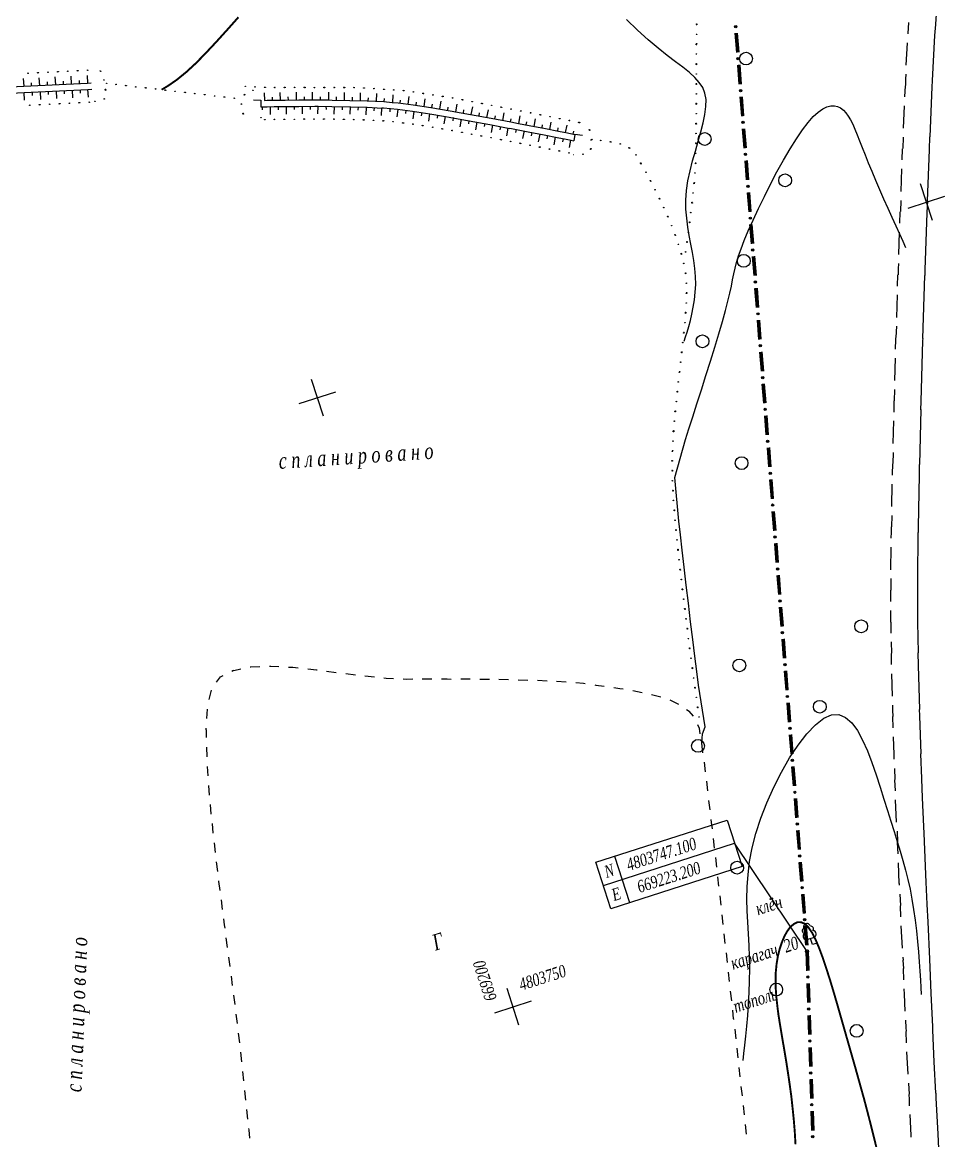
# Model space of a CAD drawing. Header units: millimetres. Extents: x 1353783 to 6492029790, y -7276956 to -512500.
# Drawn here: x 10019964 to 10034476, y -2856987 to -2839506 of the extents above; entities that cross this region are included whole.
import ezdxf

# ---------------------------------------------------------------- set-up
doc = ezdxf.new("R2010")
doc.units = ezdxf.units.MM
doc.linetypes.add('CONTI', pattern=[0])
doc.layers.get('0').update_dxf_attribs({"lineweight": 5})
for name, color, linetype in [('GOR_BUNKNOWN', 212, 'CONTI'), ('GORIZUNKNOWN', 32, 'CONTI'), ('NAD_MРАСТЕНИ', 94, 'CONTI'), ('NAD_MРЕЛЬЕФ', 7, 'CONTI'), ('PI_DTГРАНИЦЫ', 10, 'CONTI'), ('SETKR', 7, 'CONTI'), ('SIT_LГРАНИЦЫ', 10, 'CONTI'), ('SIT_LДОРОГИ', 250, 'CONTI'), ('SIT_LРЕЛЬЕФ', 7, 'CONTI'), ('USLZNРАСТЕНИ', 94, 'CONTI'), ('ZAPSKРАСТЕНИ', 94, 'CONTI'), ('ГРАНИЦЫ', 7, 'CONTI'), ('РЕЛЬЕФ', 7, 'CONTI')]:
    doc.layers.add(name, color=color, linetype=linetype)
doc.styles.add('SHRFT', font='', dxfattribs={"width": 0.75})
doc.styles.get('SHRFT').set_extended_font_data('Times New Roman Cyr', italic=True)

# ---------------------------------------------------------------- blocks, each defined once
blk = doc.blocks.new('BL_333')
at = {"color": 0}
for p, q in [((0, -3), (0, 3)), ((-3, 0), (3, 0))]:
    blk.add_line(p, q, dxfattribs=at)
blk = doc.blocks.new('BL_2004')
at = {"color": 0}
blk.add_circle((0, 0), 1, dxfattribs=at)
blk = doc.blocks.new('BL_104')
at = {"color": 0}
for p, q in [((-0.45, 1), (0.45, 1)), ((0, 0), (0, 1)), ((0.75, 0), (0, 0))]:
    blk.add_line(p, q, dxfattribs=at)
for centre, radius, start, end in [((-0.5, 1.55), 0.55, 115, 270), ((-0.47, 2.4), 0.44, 100, 235), ((0, 2.9), 0.52, 358, 185), ((0.5, 1.55), 0.55, 270, 65), ((0.47, 2.4), 0.44, 305, 80)]:
    blk.add_arc(centre, radius, start, end, dxfattribs=at)
blk = doc.blocks.new('оо')
at = {"layer": 'GOR_BUNKNOWN', "color": 9, "true_color": 0xc7c8ca, "const_width": 0.15}
for points in [[(223014.153, -3431832.081), (223014.743, -3431831.942), (223015.533, -3431831.702), (223016.403, -3431831.362), (223017.353, -3431830.922), (223018.353, -3431830.392), (223019.413, -3431829.802), (223020.503, -3431829.172), (223021.603, -3431828.522)], [(223042.073, -3431927.862), (223042.163, -3431926.572), (223042.243, -3431925.272), (223042.313, -3431923.972), (223042.363, -3431922.672), (223042.413, -3431921.382), (223042.453, -3431920.102), (223042.493, -3431918.862), (223042.533, -3431917.652), (223042.573, -3431916.482), (223042.603, -3431915.372), (223042.623, -3431914.322), (223042.623, -3431913.352), (223042.613, -3431912.452), (223042.573, -3431911.652), (223042.513, -3431910.942), (223042.413, -3431910.352), (223042.273, -3431909.882), (223042.093, -3431909.532), (223041.863, -3431909.322), (223041.593, -3431909.232), (223041.293, -3431909.272), (223040.963, -3431909.402), (223040.623, -3431909.642), (223040.283, -3431909.952), (223039.943, -3431910.352), (223039.613, -3431910.802), (223039.303, -3431911.302), (223039.023, -3431911.852), (223038.773, -3431912.432), (223038.563, -3431913.042), (223038.373, -3431913.672), (223038.213, -3431914.332), (223038.073, -3431915.022), (223037.943, -3431915.722), (223037.833, -3431916.452), (223037.723, -3431917.202), (223037.613, -3431917.962), (223037.503, -3431918.742), (223037.383, -3431919.532), (223037.253, -3431920.352), (223037.113, -3431921.182), (223036.963, -3431922.032), (223036.783, -3431922.912), (223036.593, -3431923.812), (223036.373, -3431924.752), (223036.123, -3431925.722)]]:
    blk.add_lwpolyline(points, dxfattribs=at)
at = {"layer": 'GORIZUNKNOWN', "color": 9, "true_color": 0xc7c8ca}
for points in [[(223047.033, -3431863.282), (223047.233, -3431863.002), (223047.473, -3431862.682), (223047.723, -3431862.312), (223047.993, -3431861.902), (223048.263, -3431861.452), (223048.533, -3431860.962), (223048.793, -3431860.452), (223049.033, -3431859.912), (223049.253, -3431859.342), (223049.433, -3431858.752), (223049.573, -3431858.142), (223049.683, -3431857.512), (223049.773, -3431856.872), (223049.853, -3431856.222), (223049.933, -3431855.552), (223050.033, -3431854.882), (223050.163, -3431854.192), (223050.323, -3431853.512), (223050.533, -3431852.822), (223050.813, -3431852.122), (223051.153, -3431851.432), (223051.543, -3431850.752), (223051.973, -3431850.062), (223052.413, -3431849.402), (223052.863, -3431848.742), (223053.283, -3431848.112), (223053.673, -3431847.492), (223054.003, -3431846.902), (223054.263, -3431846.352), (223054.443, -3431845.822), (223054.503, -3431845.332), (223054.473, -3431844.862), (223054.343, -3431844.392), (223054.133, -3431843.912), (223053.843, -3431843.412), (223053.493, -3431842.872), (223053.073, -3431842.282), (223052.613, -3431841.612), (223052.103, -3431840.862), (223051.563, -3431840.002), (223051.003, -3431839.032), (223050.443, -3431837.972)], [(223038.753, -3431893.622), (223038.873, -3431893.292), (223039.023, -3431892.942), (223039.373, -3431892.482), (223039.893, -3431889.222), (223040.083, -3431888.182), (223040.303, -3431886.992), (223040.553, -3431885.692), (223040.813, -3431884.312), (223041.093, -3431882.892), (223041.363, -3431881.482), (223041.633, -3431880.102), (223041.893, -3431878.792), (223042.133, -3431877.602), (223042.333, -3431876.562), (223043.093, -3431873.212), (223044.783, -3431870.632), (223045.283, -3431869.922), (223045.863, -3431869.122), (223046.493, -3431868.242), (223047.153, -3431867.322), (223047.833, -3431866.362), (223048.513, -3431865.412), (223049.173, -3431864.472), (223049.793, -3431863.572), (223050.363, -3431862.742), (223050.853, -3431861.992), (223051.253, -3431861.352), (223051.583, -3431860.792), (223051.863, -3431860.312), (223052.113, -3431859.872), (223052.343, -3431859.472), (223052.573, -3431859.072), (223052.823, -3431858.672), (223053.123, -3431858.242), (223053.473, -3431857.772), (223053.913, -3431857.222), (223054.443, -3431856.602), (223055.053, -3431855.922), (223055.733, -3431855.192), (223056.463, -3431854.432), (223057.213, -3431853.662), (223057.983, -3431852.902), (223058.753, -3431852.182), (223059.513, -3431851.502), (223060.223, -3431850.902), (223060.883, -3431850.382), (223061.483, -3431849.972), (223062.013, -3431849.662), (223062.493, -3431849.442), (223062.903, -3431849.312), (223063.263, -3431849.252), (223063.573, -3431849.272), (223063.843, -3431849.352), (223064.063, -3431849.492), (223064.253, -3431849.672), (223064.403, -3431849.902), (223064.523, -3431850.162), (223064.623, -3431850.462), (223064.703, -3431850.792), (223064.763, -3431851.172), (223064.803, -3431851.592), (223064.843, -3431852.052), (223064.883, -3431852.562), (223064.913, -3431853.122), (223064.953, -3431853.732), (223065.003, -3431854.402), (223065.053, -3431855.122), (223065.123, -3431855.882), (223065.203, -3431856.672), (223065.283, -3431857.462), (223065.373, -3431858.262), (223065.453, -3431859.032), (223065.543, -3431859.762), (223065.623, -3431860.452), (223065.693, -3431861.062), (223065.753, -3431861.602)], [(223034.233, -3431918.232), (223034.463, -3431917.722), (223034.733, -3431917.132), (223035.023, -3431916.472), (223035.333, -3431915.752), (223035.653, -3431914.972), (223035.983, -3431914.152), (223036.313, -3431913.312), (223036.623, -3431912.442), (223036.923, -3431911.552), (223037.193, -3431910.672), (223037.433, -3431909.802), (223037.663, -3431908.922), (223037.883, -3431908.052), (223038.113, -3431907.182), (223038.373, -3431906.302), (223038.683, -3431905.402), (223039.043, -3431904.502), (223039.473, -3431903.572), (223039.993, -3431902.612), (223040.613, -3431901.632), (223041.333, -3431900.622), (223042.163, -3431899.612), (223043.043, -3431898.622), (223043.983, -3431897.682), (223044.923, -3431896.822), (223045.873, -3431896.062), (223046.783, -3431895.432), (223047.633, -3431894.962), (223048.413, -3431894.682), (223049.083, -3431894.612), (223049.623, -3431894.772), (223050.053, -3431895.142), (223050.383, -3431895.702), (223050.623, -3431896.402), (223050.783, -3431897.232), (223050.883, -3431898.142), (223050.943, -3431899.122), (223050.963, -3431900.132), (223050.963, -3431901.152), (223050.953, -3431902.132), (223050.943, -3431903.072), (223050.943, -3431903.952), (223050.943, -3431904.802), (223050.933, -3431905.612), (223050.923, -3431906.402), (223050.903, -3431907.172), (223050.863, -3431907.932), (223050.813, -3431908.692), (223050.743, -3431909.472), (223050.643, -3431910.262), (223050.523, -3431911.072), (223050.383, -3431911.892), (223050.223, -3431912.722), (223050.053, -3431913.542), (223049.873, -3431914.332), (223049.693, -3431915.092), (223049.523, -3431915.812), (223049.353, -3431916.472), (223049.203, -3431917.052), (223049.073, -3431917.562)]]:
    blk.add_lwpolyline(points, dxfattribs=at)
at = {"layer": 'PI_DTГРАНИЦЫ', "color": 9, "true_color": 0xc7c8ca}
blk.add_circle((223041.593, -3431911.632), 0.125, dxfattribs=at)
blk.add_point((223041.593, -3431911.632), dxfattribs=at)
at = {"layer": 'SIT_LГРАНИЦЫ', "color": 9, "true_color": 0xc7c8ca}
for p, q in [((223058.173, -3431841.582), (223057.833, -3431843.042)), ((223058.223, -3431841.592), (223057.873, -3431843.052)), ((223058.263, -3431841.602), (223057.913, -3431843.062)), ((223058.313, -3431841.612), (223057.963, -3431843.072)), ((223058.353, -3431841.622), (223058.003, -3431843.082)), ((223057.593, -3431844.012), (223057.253, -3431845.472)), ((223057.643, -3431844.022), (223057.293, -3431845.482)), ((223057.683, -3431844.032), (223057.333, -3431845.492)), ((223057.723, -3431844.042), (223057.383, -3431845.502)), ((223057.773, -3431844.052), (223057.423, -3431845.512)), ((223057.013, -3431846.442), (223056.673, -3431847.902)), ((223057.063, -3431846.452), (223056.713, -3431847.912)), ((223057.103, -3431846.462), (223056.753, -3431847.922)), ((223057.153, -3431846.472), (223056.803, -3431847.932)), ((223057.193, -3431846.482), (223056.843, -3431847.942)), ((223056.433, -3431848.882), (223056.093, -3431850.342)), ((223056.483, -3431848.892), (223056.133, -3431850.352)), ((223056.523, -3431848.902), (223056.173, -3431850.362)), ((223056.563, -3431848.912), (223056.223, -3431850.372)), ((223056.613, -3431848.922), (223056.263, -3431850.382)), ((223055.853, -3431851.312), (223055.513, -3431852.772)), ((223055.903, -3431851.322), (223055.553, -3431852.782)), ((223055.943, -3431851.332), (223055.593, -3431852.792)), ((223055.993, -3431851.342), (223055.643, -3431852.802)), ((223056.033, -3431851.352), (223055.683, -3431852.812)), ((223055.273, -3431853.742), (223054.933, -3431855.202)), ((223055.323, -3431853.752), (223054.973, -3431855.212)), ((223055.363, -3431853.762), (223055.013, -3431855.222)), ((223055.403, -3431853.772), (223055.063, -3431855.232)), ((223055.453, -3431853.782), (223055.103, -3431855.242)), ((223054.693, -3431856.172), (223054.353, -3431857.632)), ((223054.743, -3431856.182), (223054.393, -3431857.642)), ((223054.783, -3431856.192), (223054.433, -3431857.652)), ((223054.833, -3431856.202), (223054.483, -3431857.662)), ((223054.873, -3431856.212), (223054.523, -3431857.672)), ((223054.123, -3431858.612), (223053.783, -3431860.072)), ((223054.173, -3431858.622), (223053.823, -3431860.082)), ((223054.213, -3431858.632), (223053.863, -3431860.092)), ((223054.253, -3431858.642), (223053.913, -3431860.102)), ((223054.303, -3431858.652), (223053.953, -3431860.112)), ((223053.543, -3431861.042), (223053.203, -3431862.502)), ((223053.593, -3431861.052), (223053.243, -3431862.512)), ((223053.633, -3431861.062), (223053.283, -3431862.522)), ((223053.683, -3431861.072), (223053.333, -3431862.532)), ((223053.723, -3431861.082), (223053.373, -3431862.542)), ((223052.963, -3431863.472), (223052.623, -3431864.932)), ((223053.013, -3431863.482), (223052.663, -3431864.942)), ((223053.053, -3431863.492), (223052.703, -3431864.952)), ((223053.093, -3431863.502), (223052.753, -3431864.962)), ((223053.143, -3431863.512), (223052.793, -3431864.972)), ((223052.383, -3431865.902), (223052.043, -3431867.362)), ((223052.433, -3431865.912), (223052.083, -3431867.372)), ((223052.473, -3431865.922), (223052.123, -3431867.382)), ((223052.523, -3431865.932), (223052.173, -3431867.392)), ((223052.563, -3431865.942), (223052.213, -3431867.402)), ((223051.803, -3431868.332), (223051.463, -3431869.792)), ((223051.853, -3431868.342), (223051.503, -3431869.802)), ((223051.893, -3431868.352), (223051.543, -3431869.812)), ((223051.933, -3431868.362), (223051.593, -3431869.822)), ((223051.983, -3431868.372), (223051.633, -3431869.832)), ((223051.223, -3431870.762), (223050.883, -3431872.222)), ((223051.273, -3431870.772), (223050.923, -3431872.232)), ((223051.313, -3431870.782), (223050.963, -3431872.242)), ((223051.363, -3431870.792), (223051.013, -3431872.252)), ((223051.403, -3431870.802), (223051.053, -3431872.262)), ((223050.653, -3431873.202), (223050.313, -3431874.662)), ((223050.703, -3431873.212), (223050.353, -3431874.672)), ((223050.743, -3431873.222), (223050.393, -3431874.682)), ((223050.783, -3431873.232), (223050.443, -3431874.692)), ((223050.833, -3431873.242), (223050.483, -3431874.702)), ((223050.073, -3431875.632), (223049.733, -3431877.092)), ((223050.123, -3431875.642), (223049.773, -3431877.102)), ((223050.163, -3431875.652), (223049.813, -3431877.112)), ((223050.213, -3431875.662), (223049.863, -3431877.122)), ((223050.253, -3431875.672), (223049.903, -3431877.132)), ((223049.493, -3431878.062), (223049.153, -3431879.522)), ((223049.543, -3431878.072), (223049.193, -3431879.532)), ((223049.583, -3431878.082), (223049.233, -3431879.542)), ((223049.623, -3431878.092), (223049.283, -3431879.552)), ((223049.673, -3431878.102), (223049.323, -3431879.562)), ((223048.913, -3431880.492), (223048.573, -3431881.952)), ((223048.963, -3431880.502), (223048.613, -3431881.962)), ((223049.003, -3431880.512), (223048.653, -3431881.972)), ((223049.053, -3431880.522), (223048.703, -3431881.982)), ((223049.093, -3431880.532), (223048.743, -3431881.992)), ((223048.333, -3431882.932), (223047.993, -3431884.392)), ((223048.383, -3431882.942), (223048.033, -3431884.402)), ((223048.423, -3431882.952), (223048.073, -3431884.412)), ((223048.463, -3431882.962), (223048.123, -3431884.422)), ((223048.513, -3431882.972), (223048.163, -3431884.432)), ((223047.753, -3431885.362), (223047.413, -3431886.822)), ((223047.803, -3431885.372), (223047.453, -3431886.832)), ((223047.843, -3431885.382), (223047.493, -3431886.842)), ((223047.893, -3431885.392), (223047.543, -3431886.852)), ((223047.933, -3431885.402), (223047.583, -3431886.862)), ((223047.173, -3431887.792), (223046.833, -3431889.252)), ((223047.223, -3431887.802), (223046.873, -3431889.262)), ((223047.263, -3431887.812), (223046.913, -3431889.272)), ((223047.303, -3431887.822), (223046.963, -3431889.282)), ((223047.353, -3431887.832), (223047.003, -3431889.292)), ((223046.593, -3431890.222), (223046.253, -3431891.682)), ((223046.643, -3431890.232), (223046.293, -3431891.692)), ((223046.683, -3431890.242), (223046.333, -3431891.702)), ((223046.733, -3431890.252), (223046.383, -3431891.712)), ((223046.773, -3431890.262), (223046.423, -3431891.722)), ((223046.023, -3431892.662), (223045.683, -3431894.122)), ((223046.073, -3431892.672), (223045.723, -3431894.132)), ((223046.113, -3431892.682), (223045.763, -3431894.142)), ((223046.153, -3431892.692), (223045.813, -3431894.152)), ((223046.203, -3431892.702), (223045.853, -3431894.162)), ((223045.443, -3431895.092), (223045.103, -3431896.552)), ((223045.493, -3431895.102), (223045.143, -3431896.562)), ((223045.533, -3431895.112), (223045.183, -3431896.572)), ((223045.583, -3431895.122), (223045.233, -3431896.582)), ((223045.623, -3431895.132), (223045.273, -3431896.592)), ((223044.863, -3431897.522), (223044.523, -3431898.982)), ((223044.913, -3431897.532), (223044.563, -3431898.992)), ((223044.953, -3431897.542), (223044.603, -3431899.002)), ((223044.993, -3431897.552), (223044.653, -3431899.012)), ((223045.043, -3431897.562), (223044.693, -3431899.022)), ((223044.283, -3431899.952), (223043.943, -3431901.412)), ((223044.333, -3431899.962), (223043.983, -3431901.422)), ((223044.373, -3431899.972), (223044.023, -3431901.432)), ((223044.423, -3431899.982), (223044.073, -3431901.442)), ((223044.463, -3431899.992), (223044.113, -3431901.452)), ((223043.703, -3431902.382), (223043.363, -3431903.842)), ((223043.753, -3431902.392), (223043.403, -3431903.852)), ((223043.793, -3431902.402), (223043.443, -3431903.862)), ((223043.833, -3431902.412), (223043.493, -3431903.872)), ((223043.883, -3431902.422), (223043.533, -3431903.882)), ((223043.123, -3431904.812), (223042.783, -3431906.272)), ((223043.173, -3431904.822), (223042.823, -3431906.282)), ((223043.213, -3431904.832), (223042.863, -3431906.292)), ((223043.263, -3431904.842), (223042.913, -3431906.302)), ((223043.303, -3431904.852), (223042.953, -3431906.312)), ((223042.543, -3431907.252), (223042.203, -3431908.712)), ((223042.593, -3431907.262), (223042.243, -3431908.722)), ((223042.633, -3431907.272), (223042.283, -3431908.732)), ((223042.673, -3431907.282), (223042.333, -3431908.742)), ((223042.723, -3431907.292), (223042.373, -3431908.752)), ((223041.963, -3431909.682), (223041.623, -3431911.142)), ((223042.013, -3431909.692), (223041.663, -3431911.152)), ((223042.053, -3431909.702), (223041.703, -3431911.162)), ((223042.103, -3431909.712), (223041.753, -3431911.172)), ((223042.143, -3431909.722), (223041.793, -3431911.182)), ((223041.503, -3431911.612), (223041.093, -3431913.052)), ((223041.553, -3431911.622), (223041.133, -3431913.062)), ((223041.593, -3431911.632), (223041.183, -3431913.072)), ((223041.633, -3431911.642), (223041.223, -3431913.082)), ((223041.683, -3431911.652), (223041.263, -3431913.102)), ((223040.813, -3431914.012), (223040.403, -3431915.452)), ((223040.863, -3431914.022), (223040.443, -3431915.462)), ((223040.903, -3431914.032), (223040.483, -3431915.472)), ((223040.943, -3431914.052), (223040.533, -3431915.492)), ((223040.993, -3431914.062), (223040.573, -3431915.502)), ((223040.123, -3431916.422), (223039.713, -3431917.862)), ((223040.173, -3431916.432), (223039.753, -3431917.872)), ((223040.213, -3431916.442), (223039.803, -3431917.882)), ((223040.253, -3431916.452), (223039.843, -3431917.892)), ((223040.303, -3431916.462), (223039.883, -3431917.912)), ((223039.433, -3431918.822), (223039.023, -3431920.262)), ((223039.483, -3431918.832), (223039.063, -3431920.272)), ((223039.523, -3431918.842), (223039.103, -3431920.282)), ((223039.563, -3431918.862), (223039.153, -3431920.302)), ((223039.613, -3431918.872), (223039.193, -3431920.312)), ((223038.743, -3431921.222), (223038.333, -3431922.662)), ((223038.793, -3431921.232), (223038.373, -3431922.672)), ((223038.833, -3431921.242), (223038.423, -3431922.682)), ((223038.873, -3431921.252), (223038.463, -3431922.692)), ((223038.923, -3431921.262), (223038.503, -3431922.712)), ((223038.053, -3431923.622), (223037.643, -3431925.062)), ((223038.103, -3431923.632), (223037.683, -3431925.072)), ((223038.143, -3431923.642), (223037.723, -3431925.082)), ((223038.183, -3431923.662), (223037.773, -3431925.102)), ((223038.233, -3431923.672), (223037.813, -3431925.112))]:
    blk.add_line(p, q, dxfattribs=at)
for centre, radius in [((223058.383, -3431841.122), 0.09), ((223058.383, -3431841.122), 0.04), ((223057.803, -3431843.552), 0.09), ((223057.803, -3431843.552), 0.04), ((223057.223, -3431845.982), 0.09), ((223057.223, -3431845.982), 0.04), ((223056.643, -3431848.412), 0.09), ((223056.643, -3431848.412), 0.04), ((223056.063, -3431850.852), 0.09), ((223056.063, -3431850.852), 0.04), ((223055.483, -3431853.282), 0.09), ((223055.483, -3431853.282), 0.04), ((223054.903, -3431855.712), 0.09), ((223054.903, -3431855.712), 0.04), ((223054.323, -3431858.142), 0.09), ((223054.323, -3431858.142), 0.04), ((223053.753, -3431860.582), 0.09), ((223053.753, -3431860.582), 0.04), ((223053.173, -3431863.012), 0.09), ((223053.173, -3431863.012), 0.04), ((223052.593, -3431865.442), 0.09), ((223052.593, -3431865.442), 0.04), ((223052.013, -3431867.872), 0.09), ((223052.013, -3431867.872), 0.04), ((223051.433, -3431870.302), 0.09), ((223051.433, -3431870.302), 0.04), ((223050.853, -3431872.732), 0.09), ((223050.853, -3431872.732), 0.04), ((223050.283, -3431875.172), 0.09), ((223050.283, -3431875.172), 0.04), ((223049.703, -3431877.602), 0.09), ((223049.703, -3431877.602), 0.04), ((223049.123, -3431880.032), 0.09), ((223049.123, -3431880.032), 0.04), ((223048.543, -3431882.462), 0.09), ((223048.543, -3431882.462), 0.04), ((223047.963, -3431884.902), 0.09), ((223047.963, -3431884.902), 0.04), ((223047.383, -3431887.332), 0.09), ((223047.383, -3431887.332), 0.04), ((223046.803, -3431889.762), 0.09), ((223046.803, -3431889.762), 0.04), ((223046.223, -3431892.192), 0.09), ((223046.223, -3431892.192), 0.04), ((223045.653, -3431894.632), 0.09), ((223045.653, -3431894.632), 0.04), ((223045.073, -3431897.062), 0.09), ((223045.073, -3431897.062), 0.04), ((223044.493, -3431899.492), 0.09), ((223044.493, -3431899.492), 0.04), ((223043.913, -3431901.922), 0.09), ((223043.913, -3431901.922), 0.04), ((223043.333, -3431904.352), 0.09), ((223043.333, -3431904.352), 0.04), ((223042.753, -3431906.782), 0.09), ((223042.753, -3431906.782), 0.04), ((223042.173, -3431909.222), 0.09), ((223042.173, -3431909.222), 0.04), ((223041.043, -3431913.552), 0.09), ((223041.043, -3431913.552), 0.04), ((223040.353, -3431915.952), 0.09), ((223040.353, -3431915.952), 0.04), ((223039.663, -3431918.362), 0.09), ((223039.663, -3431918.362), 0.04), ((223038.973, -3431920.762), 0.09), ((223038.973, -3431920.762), 0.04), ((223038.283, -3431923.162), 0.09), ((223038.283, -3431923.162), 0.04), ((223037.593, -3431925.562), 0.09), ((223037.593, -3431925.562), 0.04)]:
    blk.add_circle(centre, radius, dxfattribs=at)
at = {"layer": 'SIT_LДОРОГИ', "color": 9, "true_color": 0xc7c8ca}
for p, q in [((223073.333, -3431845.702), (223073.913, -3431844.242)), ((223071.043, -3431845.772), (223071.053, -3431845.752)), ((223071.053, -3431845.752), (223071.373, -3431844.942)), ((223073.013, -3431846.522), (223073.333, -3431845.722)), ((223070.163, -3431848.062), (223070.793, -3431846.422)), ((223071.743, -3431849.832), (223073.013, -3431846.522)), ((223069.773, -3431849.092), (223069.613, -3431849.552)), ((223069.923, -3431848.712), (223069.773, -3431849.092)), ((223069.303, -3431850.382), (223069.603, -3431849.562)), ((223071.583, -3431850.282), (223071.743, -3431849.842)), ((223070.223, -3431853.962), (223071.583, -3431850.292)), ((223068.453, -3431852.682), (223069.063, -3431851.042)), ((223068.203, -3431853.342), (223067.903, -3431854.172)), ((223067.593, -3431855.012), (223067.893, -3431854.192)), ((223069.873, -3431854.892), (223070.213, -3431853.952)), ((223068.503, -3431858.662), (223069.873, -3431854.902)), ((223066.753, -3431857.322), (223067.353, -3431855.672)), ((223066.513, -3431857.992), (223066.223, -3431858.812)), ((223065.913, -3431859.652), (223066.213, -3431858.822)), ((223068.203, -3431859.532), (223068.513, -3431858.662)), ((223066.683, -3431863.732), (223068.193, -3431859.542)), ((223065.083, -3431861.962), (223065.683, -3431860.312)), ((223064.703, -3431863.022), (223064.543, -3431863.452)), ((223064.843, -3431862.622), (223064.703, -3431863.022)), ((223064.243, -3431864.282), (223064.533, -3431863.452)), ((223066.533, -3431864.152), (223066.683, -3431863.732)), ((223063.423, -3431866.592), (223064.013, -3431864.942)), ((223064.873, -3431868.782), (223066.523, -3431864.162)), ((223063.183, -3431867.252), (223062.883, -3431868.082)), ((223062.583, -3431868.932), (223062.833, -3431868.232)), ((223062.833, -3431868.232), (223062.883, -3431868.092)), ((223063.233, -3431873.442), (223064.823, -3431868.932)), ((223064.823, -3431868.942), (223064.873, -3431868.802)), ((223061.773, -3431871.252), (223062.353, -3431869.592)), ((223061.533, -3431871.912), (223061.243, -3431872.742)), ((223061.033, -3431873.342), (223061.243, -3431872.752)), ((223060.963, -3431873.572), (223061.043, -3431873.352)), ((223063.023, -3431874.042), (223063.233, -3431873.452)), ((223060.153, -3431875.892), (223060.733, -3431874.232)), ((223061.623, -3431878.082), (223063.033, -3431874.042)), ((223059.923, -3431876.552), (223059.633, -3431877.382)), ((223059.353, -3431878.162), (223059.623, -3431877.402)), ((223061.353, -3431878.852), (223061.613, -3431878.092)), ((223058.543, -3431880.552), (223059.113, -3431878.892)), ((223059.333, -3431878.232), (223059.353, -3431878.162)), ((223060.023, -3431882.732), (223061.353, -3431878.852)), ((223058.313, -3431881.222), (223058.033, -3431882.052)), ((223057.743, -3431882.902), (223057.893, -3431882.452)), ((223057.893, -3431882.452), (223058.023, -3431882.062)), ((223058.713, -3431886.632), (223059.883, -3431883.122)), ((223059.893, -3431883.122), (223060.023, -3431882.742)), ((223056.963, -3431885.232), (223057.523, -3431883.562)), ((223056.713, -3431885.982), (223056.463, -3431886.742)), ((223056.743, -3431885.892), (223056.713, -3431885.982)), ((223056.193, -3431887.592), (223056.463, -3431886.762)), ((223058.473, -3431887.382), (223058.713, -3431886.632)), ((223057.713, -3431889.772), (223058.463, -3431887.402)), ((223055.703, -3431889.142), (223055.983, -3431888.262)), ((223055.463, -3431889.952), (223055.713, -3431889.142)), ((223057.013, -3431892.082), (223057.723, -3431889.772)), ((223055.263, -3431890.622), (223055.003, -3431891.462)), ((223054.743, -3431892.302), (223054.993, -3431891.472)), ((223056.723, -3431893.002), (223057.003, -3431892.082)), ((223054.043, -3431894.682), (223054.533, -3431892.992)), ((223055.763, -3431896.312), (223056.733, -3431893.012)), ((223053.843, -3431895.352), (223053.733, -3431895.722)), ((223053.353, -3431897.052), (223053.593, -3431896.212)), ((223053.733, -3431895.722), (223053.593, -3431896.192)), ((223055.623, -3431896.772), (223055.753, -3431896.312)), ((223054.803, -3431899.642), (223055.613, -3431896.792)), ((223052.773, -3431899.062), (223053.153, -3431897.722)), ((223052.673, -3431899.422), (223052.773, -3431899.062)), ((223054.273, -3431901.512), (223054.793, -3431899.642)), ((223052.483, -3431900.102), (223052.243, -3431900.942)), ((223052.003, -3431901.802), (223052.243, -3431900.962)), ((223053.863, -3431902.952), (223054.263, -3431901.522)), ((223051.353, -3431904.162), (223051.813, -3431902.472)), ((223052.973, -3431906.202), (223053.863, -3431902.952)), ((223051.163, -3431904.842), (223050.943, -3431905.642)), ((223050.703, -3431906.552), (223050.933, -3431905.702)), ((223050.943, -3431905.642), (223050.933, -3431905.692)), ((223052.113, -3431909.342), (223052.963, -3431906.262)), ((223052.963, -3431906.242), (223052.973, -3431906.202)), ((223050.083, -3431908.782), (223050.513, -3431907.222)), ((223049.873, -3431909.592), (223049.643, -3431910.442)), ((223050.053, -3431908.922), (223050.093, -3431908.792)), ((223051.673, -3431910.992), (223052.123, -3431909.342)), ((223049.403, -3431911.312), (223049.633, -3431910.462)), ((223051.303, -3431912.332), (223051.663, -3431911.012)), ((223048.773, -3431913.682), (223049.223, -3431911.982)), ((223050.553, -3431915.142), (223051.313, -3431912.332)), ((223048.523, -3431914.582), (223048.353, -3431915.212)), ((223048.593, -3431914.352), (223048.533, -3431914.592)), ((223048.113, -3431916.062), (223048.353, -3431915.212)), ((223050.383, -3431915.772), (223050.553, -3431915.142)), ((223049.843, -3431917.712), (223050.383, -3431915.772)), ((223047.473, -3431918.432), (223047.823, -3431917.152)), ((223047.813, -3431917.152), (223047.933, -3431916.732)), ((223049.153, -3431920.242), (223049.843, -3431917.712)), ((223047.283, -3431919.102), (223047.123, -3431919.682)), ((223046.823, -3431920.812), (223047.053, -3431919.962)), ((223047.123, -3431919.682), (223047.053, -3431919.942)), ((223048.433, -3431922.882), (223049.083, -3431920.512)), ((223049.083, -3431920.492), (223049.153, -3431920.242)), ((223046.403, -3431922.342), (223046.633, -3431921.482)), ((223046.183, -3431923.182), (223046.403, -3431922.342)), ((223047.803, -3431925.252), (223048.433, -3431922.882)), ((223046.003, -3431923.852), (223045.773, -3431924.702)), ((223045.543, -3431925.572), (223045.683, -3431925.072)), ((223045.683, -3431925.072), (223045.773, -3431924.722)), ((223047.713, -3431925.612), (223047.803, -3431925.272)), ((223046.983, -3431928.362), (223047.713, -3431925.612)), ((223044.943, -3431927.822), (223045.363, -3431926.242)), ((223044.913, -3431927.942), (223044.943, -3431927.822)), ((223046.543, -3431930.012), (223046.983, -3431928.362))]:
    blk.add_line(p, q, dxfattribs=at)
at = {"layer": 'SIT_LРЕЛЬЕФ', "color": 9, "true_color": 0xc7c8ca}
for p, q in [((222999.143, -3431827.242), (223003.973, -3431828.532)), ((222999.023, -3431827.722), (223003.853, -3431829.012)), ((223004.123, -3431827.952), (223003.973, -3431828.532)), ((223005.183, -3431828.852), (223005.333, -3431828.272)), ((223003.703, -3431829.592), (223003.853, -3431829.012)), ((223003.853, -3431829.012), (223008.683, -3431830.302)), ((223003.973, -3431828.532), (223008.803, -3431829.822)), ((223004.453, -3431829.172), (223004.393, -3431829.412)), ((223004.573, -3431828.692), (223004.643, -3431828.452)), ((223005.783, -3431829.012), (223005.853, -3431828.772)), ((223006.393, -3431829.172), (223006.543, -3431828.592)), ((223006.993, -3431829.342), (223007.053, -3431829.092)), ((223007.593, -3431829.502), (223007.753, -3431828.922)), ((223005.063, -3431829.332), (223004.903, -3431829.912)), ((223005.663, -3431829.492), (223005.603, -3431829.732)), ((223006.273, -3431829.652), (223006.113, -3431830.232)), ((223006.873, -3431829.822), (223006.813, -3431830.062)), ((223007.473, -3431829.982), (223007.323, -3431830.562)), ((223008.203, -3431829.662), (223008.263, -3431829.422)), ((223008.953, -3431829.242), (223008.803, -3431829.822)), ((223008.803, -3431829.822), (223009.083, -3431829.892)), ((223008.083, -3431830.142), (223008.013, -3431830.382)), ((223008.533, -3431830.882), (223008.683, -3431830.302)), ((223008.683, -3431830.302), (223008.963, -3431830.372)), ((223020.743, -3431835.022), (223021.303, -3431835.232)), ((223021.303, -3431835.232), (223021.123, -3431835.712)), ((223021.723, -3431834.762), (223021.553, -3431835.332)), ((223022.153, -3431835.512), (223022.223, -3431835.272)), ((223022.743, -3431835.692), (223022.923, -3431835.122)), ((223021.123, -3431835.712), (223021.613, -3431835.872)), ((223021.223, -3431835.742), (223021.153, -3431835.982)), ((223021.553, -3431835.332), (223021.753, -3431835.392)), ((223021.613, -3431835.872), (223022.143, -3431836.032)), ((223021.833, -3431835.932), (223021.653, -3431836.512)), ((223021.753, -3431835.392), (223022.293, -3431835.552)), ((223022.143, -3431836.022), (223022.953, -3431836.272)), ((223022.293, -3431835.552), (223023.103, -3431835.802)), ((223022.423, -3431836.112), (223022.353, -3431836.352)), ((223023.103, -3431835.802), (223024.133, -3431836.122)), ((223023.343, -3431835.882), (223023.413, -3431835.642)), ((223023.943, -3431836.062), (223024.123, -3431835.492)), ((223024.133, -3431836.122), (223025.303, -3431836.492)), ((223024.543, -3431836.252), (223024.613, -3431836.012)), ((223025.143, -3431836.442), (223025.323, -3431835.872)), ((223023.023, -3431836.302), (223022.843, -3431836.872)), ((223022.953, -3431836.282), (223023.983, -3431836.602)), ((223023.613, -3431836.492), (223023.543, -3431836.732)), ((223023.983, -3431836.602), (223025.153, -3431836.972)), ((223024.223, -3431836.672), (223024.033, -3431837.242)), ((223024.813, -3431836.862), (223024.743, -3431837.102)), ((223025.153, -3431836.972), (223025.403, -3431837.052)), ((223025.213, -3431837.622), (223025.403, -3431837.052)), ((223025.303, -3431836.492), (223026.323, -3431836.832)), ((223025.403, -3431837.052), (223026.433, -3431837.392)), ((223025.733, -3431836.632), (223025.813, -3431836.402)), ((223026.523, -3431836.262), (223026.333, -3431836.832)), ((223026.333, -3431836.832), (223026.593, -3431836.922)), ((223026.593, -3431836.922), (223027.913, -3431837.372)), ((223026.913, -3431837.032), (223026.993, -3431836.802)), ((223027.503, -3431837.232), (223027.703, -3431836.672)), ((223025.993, -3431837.242), (223025.923, -3431837.482)), ((223026.593, -3431837.442), (223026.403, -3431838.012)), ((223026.433, -3431837.392), (223027.753, -3431837.842)), ((223027.183, -3431837.652), (223027.103, -3431837.882)), ((223027.783, -3431837.842), (223027.583, -3431838.412)), ((223027.753, -3431837.842), (223029.023, -3431838.292)), ((223027.913, -3431837.372), (223029.193, -3431837.822)), ((223028.103, -3431837.432), (223028.183, -3431837.202)), ((223028.693, -3431837.642), (223028.893, -3431837.072)), ((223029.193, -3431837.822), (223030.413, -3431838.282)), ((223029.273, -3431837.852), (223029.363, -3431837.622)), ((223029.863, -3431838.072), (223030.073, -3431837.512)), ((223028.373, -3431838.052), (223028.283, -3431838.292)), ((223028.953, -3431838.262), (223028.753, -3431838.832)), ((223029.023, -3431838.302), (223030.123, -3431838.712)), ((223029.543, -3431838.492), (223029.453, -3431838.722)), ((223029.913, -3431839.262), (223030.123, -3431838.702)), ((223030.123, -3431838.702), (223030.223, -3431838.742)), ((223030.223, -3431838.742), (223031.253, -3431839.182)), ((223030.413, -3431838.282), (223031.013, -3431838.542)), ((223030.443, -3431838.292), (223030.543, -3431838.062)), ((223031.253, -3431837.992), (223031.023, -3431838.542)), ((223031.023, -3431838.542), (223031.453, -3431838.722)), ((223031.453, -3431838.722), (223032.523, -3431839.222)), ((223031.593, -3431838.782), (223031.693, -3431838.562)), ((223032.153, -3431839.052), (223032.413, -3431838.512)), ((223030.693, -3431838.952), (223030.603, -3431839.182)), ((223031.273, -3431839.192), (223031.023, -3431839.732)), ((223031.253, -3431839.182), (223032.303, -3431839.672)), ((223031.843, -3431839.452), (223031.733, -3431839.682)), ((223032.303, -3431839.672), (223033.543, -3431840.282)), ((223032.523, -3431839.222), (223033.773, -3431839.832)), ((223032.733, -3431839.322), (223032.833, -3431839.102)), ((223033.293, -3431839.602), (223033.553, -3431839.062)), ((223033.853, -3431839.862), (223033.963, -3431839.642)), ((223034.403, -3431840.162), (223034.683, -3431839.622)), ((223032.403, -3431839.722), (223032.143, -3431840.262)), ((223032.963, -3431840.002), (223032.853, -3431840.222)), ((223033.523, -3431840.282), (223033.263, -3431840.812)), ((223033.543, -3431840.282), (223034.643, -3431840.852)), ((223033.773, -3431839.832), (223035.123, -3431840.542)), ((223034.953, -3431840.452), (223035.073, -3431840.232)), ((223035.123, -3431840.542), (223035.513, -3431840.752)), ((223035.783, -3431840.212), (223035.503, -3431840.742)), ((223034.083, -3431840.562), (223033.973, -3431840.792)), ((223034.363, -3431841.382), (223034.643, -3431840.852)), ((223034.643, -3431840.852), (223034.893, -3431840.982)), ((223034.893, -3431840.982), (223036.313, -3431841.742)), ((223035.193, -3431841.132), (223035.073, -3431841.362)), ((223035.503, -3431840.742), (223036.553, -3431841.302)), ((223036.053, -3431841.032), (223036.173, -3431840.812)), ((223036.553, -3431841.302), (223037.993, -3431842.072)), ((223036.603, -3431841.332), (223036.893, -3431840.802)), ((223037.153, -3431841.622), (223037.273, -3431841.402)), ((223037.703, -3431841.922), (223037.993, -3431841.392)), ((223035.743, -3431841.432), (223035.463, -3431841.962)), ((223036.293, -3431841.722), (223036.183, -3431841.952)), ((223036.313, -3431841.742), (223037.753, -3431842.512)), ((223036.843, -3431842.032), (223036.563, -3431842.562)), ((223037.993, -3431842.072), (223039.383, -3431842.832)), ((223038.263, -3431842.222), (223038.383, -3431842.002)), ((223038.813, -3431842.522), (223039.103, -3431841.992)), ((223037.403, -3431842.322), (223037.283, -3431842.542)), ((223037.943, -3431842.622), (223037.653, -3431843.152)), ((223037.753, -3431842.512), (223039.043, -3431843.222)), ((223038.493, -3431842.922), (223038.373, -3431843.142)), ((223039.363, -3431842.822), (223039.483, -3431842.602)), ((223039.383, -3431842.832), (223039.913, -3431843.122)), ((223040.193, -3431842.592), (223039.903, -3431843.122)), ((223039.903, -3431843.122), (223040.663, -3431843.532)), ((223038.743, -3431843.752), (223039.033, -3431843.222)), ((223039.033, -3431843.222), (223039.143, -3431843.282)), ((223039.143, -3431843.272), (223040.423, -3431843.972)), ((223039.593, -3431843.512), (223039.473, -3431843.732)), ((223040.143, -3431843.812), (223039.853, -3431844.342)), ((223040.423, -3431843.972), (223041.543, -3431844.592)), ((223040.453, -3431843.422), (223040.573, -3431843.202)), ((223040.663, -3431843.532), (223041.783, -3431844.152)), ((223041.003, -3431843.722), (223041.293, -3431843.192)), ((223041.553, -3431844.022), (223041.673, -3431843.802)), ((223042.093, -3431844.322), (223042.383, -3431843.802)), ((223040.683, -3431844.122), (223040.563, -3431844.342)), ((223041.233, -3431844.422), (223040.943, -3431844.952)), ((223041.543, -3431844.592), (223042.453, -3431845.092)), ((223041.783, -3431844.722), (223041.653, -3431844.942)), ((223041.783, -3431844.152), (223042.693, -3431844.662)), ((223042.643, -3431844.632), (223042.763, -3431844.412)), ((223042.693, -3431844.662), (223043.323, -3431845.002)), ((223043.193, -3431844.932), (223043.483, -3431844.402)), ((223042.323, -3431845.022), (223042.033, -3431845.552)), ((223042.453, -3431845.102), (223043.083, -3431845.442)), ((223042.873, -3431845.332), (223042.753, -3431845.552)), ((223043.083, -3431845.442), (223043.423, -3431845.632)), ((223043.123, -3431846.142), (223043.413, -3431845.622)), ((223043.323, -3431845.002), (223043.843, -3431845.292)), ((223043.413, -3431845.622), (223043.603, -3431845.732)), ((223043.843, -3431845.292), (223043.623, -3431845.742)), ((223043.733, -3431845.232), (223043.853, -3431845.012)), ((223044.383, -3431845.552), (223043.843, -3431845.292)), ((223043.233, -3431846.732), (223043.253, -3431846.732)), ((223004.073, -3431877.472), (223004.503, -3431877.182)), ((223004.503, -3431877.182), (223004.733, -3431877.142)), ((223005.473, -3431877.032), (223005.643, -3431877.002)), ((223005.643, -3431877.012), (223006.223, -3431877.072)), ((223006.963, -3431877.152), (223006.993, -3431877.152)), ((223006.993, -3431877.152), (223007.683, -3431877.352)), ((223003.113, -3431878.592), (223003.513, -3431877.952)), ((223008.403, -3431877.552), (223008.503, -3431877.582)), ((223008.503, -3431877.592), (223009.103, -3431877.812)), ((223009.803, -3431878.082), (223010.123, -3431878.202)), ((223010.123, -3431878.202), (223010.503, -3431878.362)), ((223011.183, -3431878.672), (223011.813, -3431878.942)), ((223011.813, -3431878.942), (223011.873, -3431878.972)), ((223002.493, -3431879.962), (223002.763, -3431879.262)), ((223012.543, -3431879.292), (223013.223, -3431879.612)), ((223002.173, -3431880.792), (223002.223, -3431880.652)), ((223013.913, -3431879.932), (223014.593, -3431880.252)), ((223015.263, -3431880.562), (223015.953, -3431880.862)), ((223002.013, -3431881.362), (223002.183, -3431880.792)), ((223016.643, -3431881.162), (223016.813, -3431881.242)), ((223016.813, -3431881.242), (223017.343, -3431881.442)), ((223001.593, -3431882.802), (223001.803, -3431882.082)), ((223018.053, -3431881.702), (223018.303, -3431881.792)), ((223018.303, -3431881.792), (223018.763, -3431881.932)), ((223019.473, -3431882.162), (223019.773, -3431882.252)), ((223019.773, -3431882.252), (223020.183, -3431882.382)), ((223020.903, -3431882.612), (223021.313, -3431882.742)), ((223021.313, -3431882.752), (223021.613, -3431882.852)), ((223022.333, -3431883.082), (223022.913, -3431883.262)), ((223022.913, -3431883.262), (223023.043, -3431883.302)), ((223001.213, -3431884.262), (223001.393, -3431883.532)), ((223023.753, -3431883.542), (223024.463, -3431883.782)), ((223025.173, -3431884.022), (223025.883, -3431884.262)), ((223000.863, -3431885.722), (223001.043, -3431884.992)), ((223026.593, -3431884.522), (223027.303, -3431884.772)), ((223028.013, -3431885.012), (223028.713, -3431885.272)), ((223029.413, -3431885.542), (223030.113, -3431885.812)), ((223000.543, -3431887.172), (223000.703, -3431886.442)), ((223030.803, -3431886.102), (223031.373, -3431886.342)), ((223031.373, -3431886.342), (223031.493, -3431886.402)), ((223032.163, -3431886.722), (223032.253, -3431886.762)), ((223032.253, -3431886.762), (223032.833, -3431887.052)), ((223033.513, -3431887.382), (223033.953, -3431887.592)), ((223033.953, -3431887.592), (223034.193, -3431887.712)), ((223000.233, -3431888.642), (223000.393, -3431887.912)), ((223034.853, -3431888.052), (223035.513, -3431888.412)), ((222999.943, -3431890.132), (223000.083, -3431889.392)), ((223036.163, -3431888.792), (223036.623, -3431889.072)), ((223036.623, -3431889.072), (223036.793, -3431889.202)), ((223037.403, -3431889.642), (223037.933, -3431890.152)), ((222999.653, -3431891.602), (222999.793, -3431890.862)), ((223038.413, -3431890.742), (223038.553, -3431890.932)), ((223038.543, -3431890.932), (223038.743, -3431891.402)), ((222999.373, -3431893.062), (222999.503, -3431892.362)), ((222999.503, -3431892.362), (222999.513, -3431892.332)), ((223038.903, -3431892.452), (223038.823, -3431892.882)), ((223038.873, -3431892.132), (223038.903, -3431892.452)), ((222999.103, -3431894.542), (222999.243, -3431893.802)), ((223038.703, -3431893.622), (223038.573, -3431894.362)), ((222998.883, -3431895.742), (222998.973, -3431895.282)), ((223038.453, -3431895.092), (223038.313, -3431895.832)), ((222998.833, -3431896.002), (222998.883, -3431895.742)), ((222998.563, -3431897.482), (222998.693, -3431896.742)), ((223038.173, -3431896.562), (223038.033, -3431897.302)), ((222998.303, -3431898.962), (222998.433, -3431898.232)), ((223037.883, -3431898.042), (223037.743, -3431898.782)), ((222998.023, -3431900.442), (222998.163, -3431899.702)), ((223037.553, -3431899.752), (223037.453, -3431900.252)), ((223037.603, -3431899.512), (223037.553, -3431899.752)), ((222997.753, -3431901.922), (222997.893, -3431901.182)), ((223037.313, -3431900.982), (223037.163, -3431901.722)), ((223037.023, -3431902.452), (223036.873, -3431903.192)), ((222997.483, -3431903.392), (222997.623, -3431902.652)), ((222997.193, -3431904.872), (222997.333, -3431904.132)), ((223036.723, -3431903.932), (223036.573, -3431904.672)), ((222996.883, -3431906.332), (222997.033, -3431905.602)), ((223036.433, -3431905.402), (223036.283, -3431906.142)), ((223036.123, -3431906.872), (223035.973, -3431907.612)), ((222996.583, -3431907.802), (222996.743, -3431907.072)), ((222996.283, -3431909.282), (222996.433, -3431908.552)), ((223035.823, -3431908.342), (223035.673, -3431909.082)), ((222995.983, -3431910.742), (222996.133, -3431910.012)), ((223035.533, -3431909.812), (223035.383, -3431910.552)), ((223035.233, -3431911.282), (223035.083, -3431912.022)), ((222995.673, -3431912.212), (222995.803, -3431911.572)), ((222995.803, -3431911.572), (222995.823, -3431911.482)), ((223034.933, -3431912.752), (223034.783, -3431913.492)), ((223034.633, -3431914.222), (223034.493, -3431914.892)), ((223034.353, -3431915.692), (223034.203, -3431916.422)), ((223034.513, -3431914.892), (223034.503, -3431914.952)), ((223034.053, -3431917.162), (223033.903, -3431917.892)), ((223033.753, -3431918.632), (223033.603, -3431919.362)), ((223033.453, -3431920.102), (223033.303, -3431920.832)), ((223033.153, -3431921.572), (223033.003, -3431922.302)), ((223032.853, -3431923.042), (223032.703, -3431923.772))]:
    blk.add_line(p, q, dxfattribs=at)
for centre in [(223004.613, -3431827.662), (223005.343, -3431827.862), (223005.393, -3431827.872), (223006.113, -3431828.062), (223006.843, -3431828.262), (223006.893, -3431828.272), (223007.613, -3431828.462), (223008.343, -3431828.662), (223008.393, -3431828.672), (223009.113, -3431828.862), (223003.973, -3431830.082), (223010.033, -3431829.222), (223010.063, -3431829.252), (223010.063, -3431829.252), (223010.093, -3431829.982), (223004.703, -3431830.282), (223004.753, -3431830.292), (223005.473, -3431830.482), (223006.203, -3431830.682), (223006.253, -3431830.692), (223006.973, -3431830.882), (223009.973, -3431830.772), (223009.983, -3431830.722), (223010.213, -3431830.292), (223010.893, -3431830.602), (223011.583, -3431830.912), (223011.623, -3431830.932), (223007.703, -3431831.082), (223007.753, -3431831.092), (223008.473, -3431831.282), (223008.913, -3431831.352), (223009.663, -3431831.392), (223012.303, -3431831.252), (223012.993, -3431831.552), (223013.033, -3431831.572), (223013.723, -3431831.872), (223014.403, -3431832.192), (223014.443, -3431832.212), (223015.123, -3431832.522), (223015.813, -3431832.832), (223015.853, -3431832.852), (223016.533, -3431833.162), (223017.213, -3431833.472), (223017.263, -3431833.492), (223017.943, -3431833.812), (223018.633, -3431834.122), (223018.683, -3431834.132), (223019.363, -3431834.452), (223020.173, -3431834.452), (223020.213, -3431834.422), (223020.473, -3431833.832), (223020.933, -3431834.312), (223021.173, -3431834.102), (223021.873, -3431834.362), (223021.923, -3431834.382), (223019.753, -3431835.062), (223022.633, -3431834.622), (223023.353, -3431834.852), (223023.393, -3431834.862), (223024.103, -3431835.092), (223024.823, -3431835.322), (223019.653, -3431835.792), (223019.653, -3431835.832), (223024.873, -3431835.342), (223025.583, -3431835.572), (223026.303, -3431835.802), (223026.343, -3431835.812), (223027.053, -3431836.042), (223020.883, -3431836.532), (223021.123, -3431836.772), (223021.843, -3431836.992), (223027.773, -3431836.272), (223027.823, -3431836.292), (223028.533, -3431836.522), (223029.243, -3431836.792), (223029.283, -3431836.802), (223029.983, -3431837.072), (223022.553, -3431837.212), (223022.603, -3431837.222), (223023.323, -3431837.452), (223024.043, -3431837.672), (223024.083, -3431837.682), (223024.793, -3431837.912), (223030.683, -3431837.352), (223030.733, -3431837.372), (223031.433, -3431837.642), (223032.133, -3431837.922), (223032.173, -3431837.942), (223025.513, -3431838.142), (223025.563, -3431838.152), (223026.273, -3431838.392), (223026.983, -3431838.632), (223027.033, -3431838.652), (223032.843, -3431838.262), (223033.513, -3431838.602), (223033.553, -3431838.622), (223027.743, -3431838.892), (223028.443, -3431839.142), (223028.493, -3431839.162), (223029.193, -3431839.422), (223029.893, -3431839.692), (223034.223, -3431838.952), (223034.893, -3431839.292), (223034.943, -3431839.312), (223035.613, -3431839.642), (223029.933, -3431839.702), (223030.623, -3431839.992), (223031.313, -3431840.312), (223031.363, -3431840.342), (223036.283, -3431840.002), (223036.323, -3431840.032), (223036.983, -3431840.392), (223055.523, -3431840.032), (223055.543, -3431839.992), (223032.033, -3431840.652), (223032.713, -3431840.982), (223032.753, -3431841.012), (223033.433, -3431841.352), (223037.643, -3431840.752), (223037.683, -3431840.772), (223038.343, -3431841.132), (223055.293, -3431840.742), (223034.093, -3431841.692), (223034.133, -3431841.722), (223034.803, -3431842.062), (223039.003, -3431841.492), (223039.043, -3431841.522), (223039.703, -3431841.882), (223040.363, -3431842.242), (223040.403, -3431842.262), (223054.813, -3431842.212), (223055.043, -3431841.502), (223055.063, -3431841.452), (223035.463, -3431842.422), (223035.503, -3431842.442), (223036.163, -3431842.802), (223036.823, -3431843.152), (223036.873, -3431843.182), (223041.063, -3431842.622), (223041.713, -3431842.982), (223041.763, -3431843.012), (223054.563, -3431842.982), (223054.573, -3431842.922), (223037.533, -3431843.532), (223038.193, -3431843.892), (223038.233, -3431843.922), (223042.423, -3431843.372), (223043.073, -3431843.742), (223043.113, -3431843.762), (223054.333, -3431843.692), (223038.893, -3431844.272), (223039.553, -3431844.632), (223039.593, -3431844.662), (223043.773, -3431844.122), (223044.423, -3431844.492), (223044.473, -3431844.512), (223054.083, -3431844.462), (223054.103, -3431844.412), (223040.253, -3431845.022), (223040.903, -3431845.382), (223040.953, -3431845.402), (223041.603, -3431845.772), (223045.023, -3431845.272), (223045.043, -3431845.322), (223045.043, -3431845.322), (223053.853, -3431845.172), (223042.263, -3431846.132), (223042.313, -3431846.152), (223042.963, -3431846.522), (223044.923, -3431846.092), (223045.003, -3431846.062), (223045.623, -3431846.352), (223046.303, -3431846.682), (223053.373, -3431846.642), (223053.603, -3431845.932), (223053.613, -3431845.882), (223043.973, -3431846.952), (223044.663, -3431846.762), (223044.693, -3431846.732), (223046.343, -3431846.712), (223046.993, -3431847.072), (223053.123, -3431847.402), (223053.133, -3431847.362), (223047.553, -3431847.572), (223047.593, -3431847.612), (223047.903, -3431848.272), (223052.883, -3431848.112), (223048.063, -3431849.002), (223048.073, -3431849.052), (223052.633, -3431848.872), (223052.643, -3431848.822), (223048.233, -3431849.802), (223052.393, -3431849.582), (223048.363, -3431850.532), (223048.373, -3431850.572), (223051.853, -3431851.032), (223052.133, -3431850.332), (223052.143, -3431850.292), (223048.493, -3431851.322), (223051.543, -3431851.782), (223051.573, -3431851.732), (223048.603, -3431852.062), (223048.613, -3431852.122), (223051.243, -3431852.472), (223048.713, -3431852.852), (223048.803, -3431853.602), (223048.803, -3431853.642), (223050.933, -3431853.192), (223050.943, -3431853.142), (223048.863, -3431854.392), (223050.293, -3431854.552), (223050.603, -3431853.872), (223048.903, -3431855.142), (223048.903, -3431855.192), (223049.953, -3431855.282), (223050.273, -3431854.592), (223048.923, -3431855.942), (223049.613, -3431855.992), (223049.633, -3431855.952), (223048.913, -3431856.692), (223048.913, -3431856.742), (223049.273, -3431856.672), (223048.863, -3431857.492), (223048.763, -3431858.282), (223048.773, -3431858.242), (223048.353, -3431859.782), (223048.373, -3431859.732), (223048.583, -3431859.022), (223048.103, -3431860.492), (223047.813, -3431861.232), (223047.823, -3431861.182), (223047.533, -3431861.922), (223047.203, -3431862.662), (223047.223, -3431862.622), (223046.583, -3431864.082), (223046.603, -3431864.032), (223046.903, -3431863.352), (223046.273, -3431864.762), (223045.933, -3431865.492), (223045.963, -3431865.442), (223045.623, -3431866.172), (223045.013, -3431867.592), (223045.313, -3431866.902), (223045.323, -3431866.852), (223044.683, -3431868.312), (223044.703, -3431868.272), (223044.393, -3431869.002), (223044.083, -3431869.752), (223044.113, -3431869.702), (223043.553, -3431871.152), (223043.813, -3431870.452), (223043.283, -3431871.902), (223043.533, -3431871.202), (223043.043, -3431872.662), (223043.053, -3431872.622), (223042.823, -3431873.392), (223042.623, -3431874.162), (223042.633, -3431874.112), (223042.433, -3431874.882), (223042.083, -3431876.392), (223042.253, -3431875.662), (223042.273, -3431875.612), (223041.913, -3431877.172), (223041.923, -3431877.132), (223041.753, -3431877.902), (223041.593, -3431878.692), (223041.603, -3431878.642), (223041.433, -3431879.432), (223041.283, -3431880.162), (223041.283, -3431880.212), (223041.133, -3431880.952), (223040.833, -3431882.472), (223040.973, -3431881.732), (223040.983, -3431881.682), (223040.683, -3431883.252), (223040.693, -3431883.202), (223040.543, -3431883.992), (223040.383, -3431884.782), (223040.403, -3431884.722), (223040.243, -3431885.522), (223040.103, -3431886.302), (223040.113, -3431886.252), (223039.963, -3431887.042), (223039.683, -3431888.572), (223039.823, -3431887.832), (223039.833, -3431887.782), (223039.563, -3431889.302), (223039.563, -3431889.342), (223039.433, -3431890.082), (223039.293, -3431890.832), (223039.293, -3431890.872), (223039.163, -3431891.612)]:
    blk.add_circle(centre, 0.02, dxfattribs=at)
at = {"layer": 'ГРАНИЦЫ', "color": 9, "linetype": 'CONTI', "true_color": 0xc7c8ca}
for p, q in [((223028.013, -3431899.952), (223038.793, -3431899.952)), ((223028.013, -3431903.762), (223028.013, -3431899.952)), ((223029.553, -3431899.952), (223029.553, -3431903.762)), ((223038.793, -3431899.952), (223038.793, -3431903.762)), ((223028.013, -3431901.852), (223038.793, -3431901.852)), ((223041.593, -3431911.632), (223038.793, -3431901.852)), ((223038.793, -3431903.762), (223028.013, -3431903.762))]:
    blk.add_line(p, q, dxfattribs=at)
blk.add_circle((223041.593, -3431911.632), 0.125, dxfattribs=at)
at = {"layer": 'SETKR', "color": 9, "true_color": 0xc7c8ca, "xscale": 0.5000000000000001, "yscale": 0.5000000000000001, "zscale": 0.5000000000000001}
for p in [(223018.393, -3431858.732), (223068.393, -3431858.732), (223018.393, -3431908.732)]:
    blk.add_blockref('BL_333', p, dxfattribs=at)
at = {"layer": 'USLZNРАСТЕНИ', "color": 9, "true_color": 0xc7c8ca, "xscale": 0.5000000000000001, "yscale": 0.5000000000000001, "zscale": 0.5000000000000001}
blk.add_blockref('BL_104', (223042.173, -3431911.252), dxfattribs=at)
at = {"layer": 'ZAPSKРАСТЕНИ', "color": 9, "true_color": 0xc7c8ca, "xscale": 0.5000000000000001, "yscale": 0.5000000000000001, "zscale": 0.5000000000000001}
for p in [(223058.393, -3431843.732), (223053.393, -3431848.732), (223058.393, -3431853.732), (223053.393, -3431858.732), (223048.393, -3431863.732), (223048.393, -3431873.732), (223043.393, -3431888.732), (223053.393, -3431888.732), (223038.393, -3431893.732), (223048.393, -3431893.732), (223038.393, -3431903.732), (223038.393, -3431913.732), (223043.393, -3431918.732)]:
    blk.add_blockref('BL_2004', p, dxfattribs=at)
at = {"layer": 'NAD_MРАСТЕНИ', "color": 9, "true_color": 0xc7c8ca, "style": 'SHRFT', "width": 0.75}
for s, p in [('клён', (223038.813, -3431907.782)), ('карагач  20', (223035.653, -3431911.232)), ('тополь', (223034.813, -3431914.502))]:
    blk.add_text(s, height=1, dxfattribs=at).set_placement(p)
at = {"layer": 'NAD_MРЕЛЬЕФ', "color": 9, "true_color": 0xc7c8ca, "style": 'SHRFT', "width": 0.75}
for rotation, p in [(346.00001, (223013.843, -3431863.112)), (70, (222984.233, -3431904.772))]:
    blk.add_text('с п л а н и р о в а н о', height=1.25, rotation=rotation, dxfattribs=at).set_placement(p)
blk.add_text('Г', height=1.25, dxfattribs=at).set_placement((223013.953, -3431902.702))
at = {"layer": 'ГРАНИЦЫ', "color": 9, "true_color": 0xc7c8ca, "style": 'SHRFT', "width": 0.75}
for s, p in [('N', (223028.433, -3431901.382)), ('4803747.100', (223030.253, -3431901.382)), ('E', (223028.433, -3431903.282)), (' 669223.200', (223030.253, -3431903.282))]:
    blk.add_text(s, height=0.95, dxfattribs=at).set_placement(p)
at = {"layer": 'РЕЛЬЕФ', "color": 9, "true_color": 0xc7c8ca, "style": 'SHRFT', "width": 0.75}
blk.add_text('669200', height=0.95, rotation=90, dxfattribs=at).set_placement((223017.393, -3431907.732))
blk.add_text('4803750', height=0.95, dxfattribs=at).set_placement((223019.393, -3431907.732))

msp = doc.modelspace()

# ---------------------------------------------------------------- block references
at = {"layer": 'РЕЛЬЕФ', "color": 240, "lineweight": 30, "true_color": 0xed1f24, "xscale": 200.0000000000001, "yscale": 200.0000000000001, "zscale": 200.0000000000001, "rotation": 17.80578495452471}
msp.add_blockref('оо', (-242329121, 637008728), dxfattribs=at)

doc.saveas('drawing.dxf')
